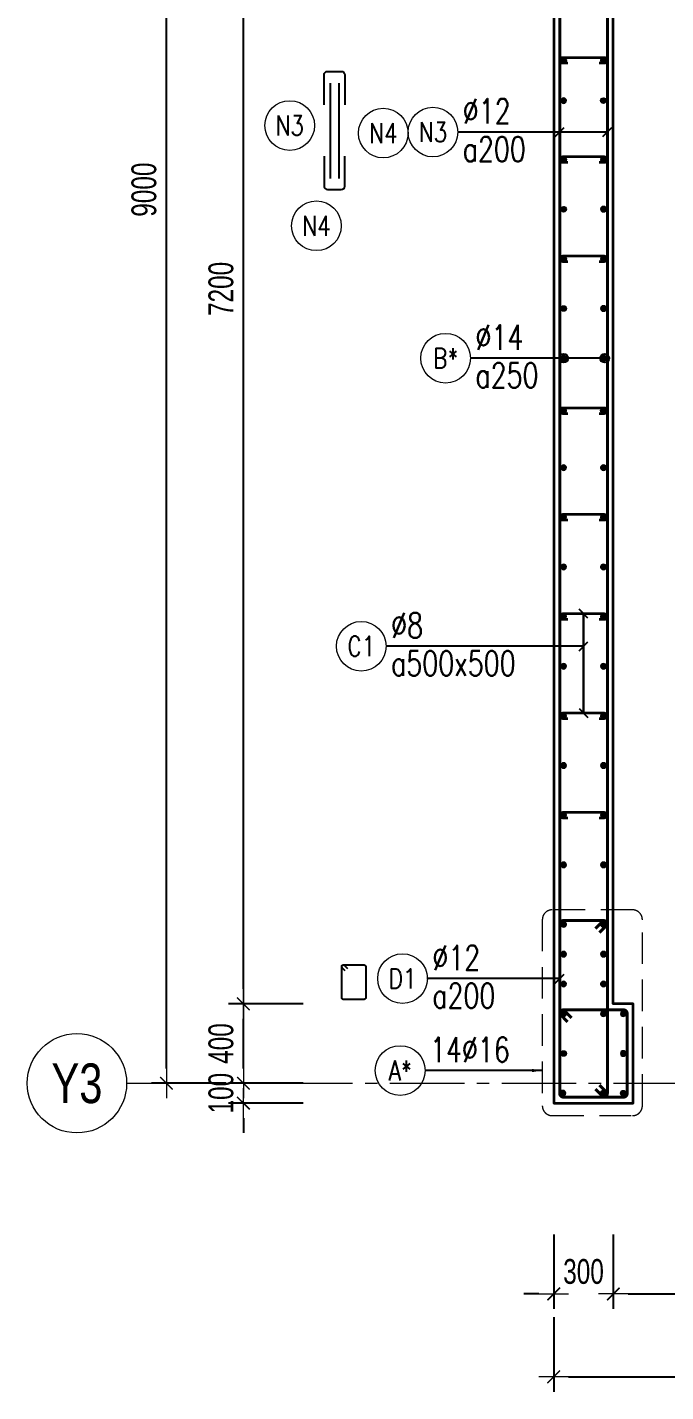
# Model space of a CAD drawing. Header units: millimetres. Extents: x 944027 to 981803, y -83026 to 82675.
# Drawn here: x 944222 to 947435, y -82240 to -75370 of the extents above; entities that cross this region are included whole.
import ezdxf
from ezdxf.enums import TextEntityAlignment as Align

# ---------------------------------------------------------------- set-up
doc = ezdxf.new("R2010")
doc.units = ezdxf.units.MM
doc.header["$MEASUREMENT"] = 0
for name, pattern in [('HIDDEN', [9.525, 6.35, -3.175]), ('HIDDEN2', [4.7625, 3.175, -1.5875]), ('HT_Dim Grid$0$CENTER2', [1.125, 0.75, -0.125, 0.125, -0.125]), ('HT_Grid$0$CENTER2', [1.125, 0.75, -0.125, 0.125, -0.125])]:
    doc.linetypes.add(name, pattern=pattern)
doc.layers.get('0').update_dxf_attribs({"lineweight": 20})
doc.layers.get('Defpoints').update_dxf_attribs({"color": 151, "lineweight": 9})
doc.layers.add('Hidden', color=9, linetype='HIDDEN')
doc.layers.add('Ligature', color=1, linetype='Continuous')
for name, color, linetype, lineweight in [('HT_Dim Grid$0$NDC_S_AXIS', 5, 'HT_Dim Grid$0$CENTER2', 13), ('HT_Dim Grid$0$NDC_S_SYMBOL', 1, 'Continuous', 15), ('HT_Dim Grid$0$NDC_S_TEXT SYMBOL', 7, 'Continuous', 20), ('HT_Grid$0$NDC_S_AXIS', 5, 'HT_Grid$0$CENTER2', 13), ('KC-LEADER', 153, 'Continuous', 18), ('KC-THEP', 6, 'Continuous', 40), ('NDC_S_DIM', 1, 'Continuous', 15), ('NDC_S_HIDDEN', 8, 'HIDDEN2', 13), ('NDC_S_LEADER', 1, 'Continuous', 15), ('NDC_S_REBAR', 4, 'Continuous', 35), ('NDC_S_STIRRUP', 4, 'Continuous', 40), ('NDC_S_VN TEXT', 7, 'Continuous', 20), ('NDC_S_WALL', 6, 'Continuous', 35)]:
    doc.layers.add(name, color=color, linetype=linetype, lineweight=lineweight)
doc.styles.add('HT_Dim Grid$0$NDC_ANNO', font='', dxfattribs={"width": 0.8})
doc.styles.add('NDC_ARIAL', font='arial.ttf', dxfattribs={"width": 0.85})
doc.styles.add('NDC_DIM', font='', dxfattribs={"width": 0.75})
doc.styles.add('NDC_EN TXT', font='romans.shx', dxfattribs={"width": 0.8})
doc.styles.get('HT_Dim Grid$0$NDC_ANNO').set_extended_font_data('Dotum')
doc.styles.get('NDC_DIM').set_extended_font_data('Dotum')
doc.dimstyles.new('NDC_1-50', dxfattribs={"dimscale": 50, "dimtxt": 2.5, "dimasz": 1, "dimexe": 1.5, "dimexo": 0, "dimgap": 0.8, "dimtad": 1, "dimdec": 0, "dimdsep": 46, "dimtxsty": 'NDC_ARIAL', "dimblk": 'DIMMARK', "dimcen": 49999.938995, "dimdle": 1.5, "dimclrd": 1, "dimclre": 1, "dimclrt": 3, "dimadec": 0, "dimazin": 0, "dimtfac": 1, "dimtdec": 0, "dimtix": 1, "dimtmove": 2, "dimatfit": 3, "dimfxl": 1, "dimarcsym": 0})
doc.dimstyles.new('NDC_dim_30', dxfattribs={"dimscale": 30, "dimtxt": 2.5, "dimasz": 1.5, "dimexe": 1.5, "dimexo": 2.5, "dimgap": 1, "dimtad": 1, "dimdec": 0, "dimzin": 0, "dimdsep": 46, "dimtxsty": 'NDC_DIM', "dimblk": 'DIMMARK', "dimcen": 0.09, "dimdle": 1.2, "dimclrd": 1, "dimclre": 1, "dimclrt": 3, "dimadec": 0, "dimazin": 0, "dimtfac": 1, "dimtdec": 0, "dimtix": 1, "dimtofl": 0, "dimtmove": 0, "dimatfit": 3, "dimfxl": 6, "dimfxlon": 1, "dimtolj": 1, "dimtzin": 0, "dimarcsym": 0})
doc.dimstyles.new('NDC_dim_50', dxfattribs={"dimscale": 50, "dimtxt": 2.5, "dimasz": 1.5, "dimexe": 1.5, "dimexo": 2.5, "dimgap": 1, "dimtad": 1, "dimdec": 0, "dimzin": 0, "dimdsep": 46, "dimtxsty": 'NDC_DIM', "dimblk": 'DIMMARK', "dimcen": 0.09, "dimdle": 1.2, "dimclrd": 1, "dimclre": 1, "dimclrt": 3, "dimadec": 0, "dimazin": 0, "dimtfac": 1, "dimtdec": 0, "dimtix": 1, "dimtofl": 0, "dimtmove": 0, "dimatfit": 3, "dimfxl": 6, "dimfxlon": 1, "dimtolj": 1, "dimtzin": 0, "dimarcsym": 0})

# ---------------------------------------------------------------- blocks, each defined once
blk = doc.blocks.new('THEP')
at = {"layer": 'KC-LEADER', "color": 6}
blk.add_circle((0, 0), 14, dxfattribs=at)
at = {"layer": 'KC-THEP'}
for p, q in [((-14, 0), (14, 0)), ((9.9, 9.9), (-9.9, -9.9)), ((-9.9, 9.9), (9.9, -9.9)), ((0, 14), (0, -14))]:
    blk.add_line(p, q, dxfattribs=at)
blk = doc.blocks.new('DIMMARK')
at = {"layer": 'NDC_S_DIM', "color": 1}
blk.add_line((-1.5, 0), (1, 0), dxfattribs=at)
at = {"layer": 'NDC_S_DIM', "color": 2, "const_width": 0.1}
blk.add_lwpolyline([(-0.424, -0.424), (0.424, 0.424)], dxfattribs=at)
blk = doc.blocks.new('*U13')
blk.add_circle((-2.5, 0), 2.5)
at = {"layer": 'NDC_S_VN TEXT', "color": 3, "style": 'NDC_EN TXT', "width": 0.75}
blk.add_attdef('DK1', (0.5, 0.85), '', height=2.5, dxfattribs=at)
at = {"layer": 'NDC_S_VN TEXT', "color": 7, "style": 'NDC_EN TXT', "width": 0.8}
blk.add_attdef('SH2', text='', height=2, dxfattribs=at).set_placement((-2.5, 0), align=Align.MIDDLE)
blk = doc.blocks.new('*U11')
blk.add_circle((-2.5, 0), 2.5)
at = {"layer": 'NDC_S_VN TEXT', "color": 3, "style": 'NDC_EN TXT', "width": 0.75}
for tag, p in [('DK1', (0.5, 0.85)), ('KC1', (0.5, -2.97))]:
    blk.add_attdef(tag, p, '', height=2.5, dxfattribs=at)
at = {"layer": 'NDC_S_VN TEXT', "color": 7, "style": 'NDC_EN TXT', "width": 0.8}
blk.add_attdef('SH2', text='', height=2, dxfattribs=at).set_placement((-2.5, 0), align=Align.MIDDLE)
blk = doc.blocks.new('A$C7BC65A55')
at = {"layer": 'Ligature'}
for p, q in [((-15.2, 372, 0), (-15.2, 38.5, 0)), ((15.2, 372, 0), (15.2, 38.5, 0))]:
    blk.add_line(p, q, dxfattribs=at)
for points in [[(-36.2, 296.5), (-36.2, 400.9, -0.414214), (-24, 413.1), (24, 413.1, -0.414214), (36.2, 400.9), (36.2, 296.5)], [(-36.2, 116.5), (-36.2, 12.2, 0.414214), (-24, 0), (24, 0, 0.414214), (36.2, 12.2), (36.2, 116.5)]]:
    blk.add_lwpolyline(points, format="xyb", dxfattribs=at)
blk = doc.blocks.new('*U12')
blk.add_circle((-2.5, 0), 2.5)
at = {"layer": 'NDC_S_VN TEXT', "color": 3, "style": 'NDC_EN TXT', "width": 0.75}
for tag, p in [('DK1', (0.5, 0.85)), ('KC1', (0.5, -2.97))]:
    blk.add_attdef(tag, p, '', height=2.5, dxfattribs=at)
at = {"layer": 'NDC_S_VN TEXT', "color": 7, "style": 'NDC_EN TXT', "width": 0.8}
blk.add_attdef('SH2', text='', height=2, dxfattribs=at).set_placement((-2.5, 0), align=Align.MIDDLE)
blk = doc.blocks.new('*D709')
at = {"layer": 'Defpoints', "color": 0, "transparency": 16777216}
for p in [(947171.5, -79866.1), (946871.5, -80366.1), (947171.5, -81748.3)]:
    blk.add_point(p, dxfattribs=at)
at = {"layer": 'NDC_S_DIM', "color": 1, "lineweight": -2, "transparency": 16777216}
for p, q in [((946871.5, -81448.3), (946871.5, -81823.3)), ((947171.5, -81448.3), (947171.5, -81823.3)), ((946796.5, -81748.3), (946721.5, -81748.3)), ((947246.5, -81748.3), (947321.5, -81748.3))]:
    blk.add_line(p, q, dxfattribs=at)
at = {"layer": 'NDC_S_DIM', "color": 1, "lineweight": -2, "transparency": 16777216, "xscale": 75, "yscale": 75, "zscale": 75}
blk.add_blockref('DIMMARK', (946871.5, -81748.3), dxfattribs=at)
at = {"layer": 'NDC_S_DIM', "color": 1, "lineweight": -2, "transparency": 16777216, "xscale": 75, "yscale": 75, "zscale": 75, "rotation": 180}
blk.add_blockref('DIMMARK', (947171.5, -81748.3), dxfattribs=at)
at = {"layer": 'NDC_S_DIM', "color": 3, "transparency": 16777216, "insert": (947021.5, -81635.7), "char_height": 125, "attachment_point": 5, "style": 'NDC_DIM'}
blk.add_mtext('\\A1;300', dxfattribs=at)
blk = doc.blocks.new('*D710')
at = {"layer": 'Defpoints', "color": 0, "ltscale": 200, "transparency": 16777216}
for p in [(947171.5, -79866.1), (948621.5, -79866.1), (948621.5, -81748.3)]:
    blk.add_point(p, dxfattribs=at)
at = {"layer": 'NDC_S_DIM', "color": 1, "lineweight": -2, "ltscale": 200, "transparency": 16777216}
for p, q in [((947171.5, -81448.3), (947171.5, -81823.3)), ((948621.5, -81448.3), (948621.5, -81823.3)), ((947246.5, -81748.3), (948546.5, -81748.3))]:
    blk.add_line(p, q, dxfattribs=at)
at = {"layer": 'NDC_S_DIM', "color": 1, "lineweight": -2, "ltscale": 200, "transparency": 16777216, "xscale": 75, "yscale": 75, "zscale": 75, "rotation": 180}
blk.add_blockref('DIMMARK', (947171.5, -81748.3), dxfattribs=at)
at = {"layer": 'NDC_S_DIM', "color": 1, "lineweight": -2, "ltscale": 200, "transparency": 16777216, "xscale": 75, "yscale": 75, "zscale": 75}
blk.add_blockref('DIMMARK', (948621.5, -81748.3), dxfattribs=at)
at = {"layer": 'NDC_S_DIM', "color": 3, "ltscale": 200, "transparency": 16777216, "insert": (947896.5, -81635.7), "char_height": 125, "attachment_point": 5, "style": 'NDC_DIM'}
blk.add_mtext('\\A1;1450', dxfattribs=at)
blk = doc.blocks.new('*D715')
at = {"layer": 'Defpoints', "color": 0, "ltscale": 200, "transparency": 16777216}
for p in [(946871.5, -80625.5), (949871.5, -80907.9), (949871.5, -82165.5)]:
    blk.add_point(p, dxfattribs=at)
at = {"layer": 'NDC_S_DIM', "color": 1, "lineweight": -2, "ltscale": 200, "transparency": 16777216}
for p, q in [((946871.5, -81865.5), (946871.5, -82240.5)), ((949871.5, -81865.5), (949871.5, -82240.5)), ((946946.5, -82165.5), (949796.5, -82165.5))]:
    blk.add_line(p, q, dxfattribs=at)
at = {"layer": 'NDC_S_DIM', "color": 1, "lineweight": -2, "ltscale": 200, "transparency": 16777216, "xscale": 75, "yscale": 75, "zscale": 75, "rotation": 180}
blk.add_blockref('DIMMARK', (946871.5, -82165.5), dxfattribs=at)
at = {"layer": 'NDC_S_DIM', "color": 1, "lineweight": -2, "ltscale": 200, "transparency": 16777216, "xscale": 75, "yscale": 75, "zscale": 75}
blk.add_blockref('DIMMARK', (949871.5, -82165.5), dxfattribs=at)
at = {"layer": 'NDC_S_DIM', "color": 3, "ltscale": 200, "transparency": 16777216, "insert": (948371.5, -82052.9), "char_height": 125, "attachment_point": 5, "style": 'NDC_DIM'}
blk.add_mtext('\\A1;3000', dxfattribs=at)
blk = doc.blocks.new('*D728')
at = {"layer": 'Defpoints', "color": 0, "ltscale": 200, "transparency": 16777216}
for p in [(945309.7, -80287.2), (948179.2, -80287.2), (948179.2, -80687.2)]:
    blk.add_point(p, dxfattribs=at)
at = {"layer": 'NDC_S_DIM', "color": 1, "lineweight": -2, "ltscale": 200, "transparency": 16777216}
for p, q in [((945609.7, -80287.2), (945234.7, -80287.2)), ((945309.7, -80612.2), (945309.7, -80362.2)), ((945609.7, -80687.2), (945234.7, -80687.2))]:
    blk.add_line(p, q, dxfattribs=at)
at = {"layer": 'NDC_S_DIM', "color": 1, "lineweight": -2, "ltscale": 200, "transparency": 16777216, "xscale": 75, "yscale": 75, "zscale": 75}
for p, rotation in [((945309.7, -80287.2), 90), ((945309.7, -80687.2), 270)]:
    blk.add_blockref('DIMMARK', p, dxfattribs=dict(at, rotation=rotation))
at = {"layer": 'NDC_S_DIM', "color": 3, "ltscale": 200, "transparency": 16777216, "insert": (945197.1, -80487.2), "char_height": 125, "attachment_point": 5, "rotation": 90, "style": 'NDC_DIM'}
blk.add_mtext('\\A1;400', dxfattribs=at)
blk = doc.blocks.new('*D729')
at = {"layer": 'Defpoints', "color": 0, "ltscale": 200, "transparency": 16777216}
for p in [(945309.7, -73087.2), (946871.5, -73087.2), (946871.5, -80287.2)]:
    blk.add_point(p, dxfattribs=at)
at = {"layer": 'NDC_S_DIM', "color": 1, "lineweight": -2, "ltscale": 200, "transparency": 16777216}
for p, q in [((945609.7, -73087.2), (945234.7, -73087.2)), ((945309.7, -80212.2), (945309.7, -73162.2)), ((945609.7, -80287.2), (945234.7, -80287.2))]:
    blk.add_line(p, q, dxfattribs=at)
at = {"layer": 'NDC_S_DIM', "color": 1, "lineweight": -2, "ltscale": 200, "transparency": 16777216, "xscale": 75, "yscale": 75, "zscale": 75}
for p, rotation in [((945309.7, -73087.2), 90), ((945309.7, -80287.2), 270)]:
    blk.add_blockref('DIMMARK', p, dxfattribs=dict(at, rotation=rotation))
at = {"layer": 'NDC_S_DIM', "color": 3, "ltscale": 200, "transparency": 16777216, "insert": (945197.1, -76687.2), "char_height": 125, "attachment_point": 5, "rotation": 90, "style": 'NDC_DIM'}
blk.add_mtext('\\A1;7200', dxfattribs=at)
blk = doc.blocks.new('*D730')
at = {"layer": 'Defpoints', "color": 0, "ltscale": 200, "transparency": 16777216}
for p in [(944922.1, -71687.2), (946871.5, -71687.2), (946871.5, -80687.2)]:
    blk.add_point(p, dxfattribs=at)
at = {"layer": 'NDC_S_DIM', "color": 1, "lineweight": -2, "ltscale": 200, "transparency": 16777216}
for p, q in [((945222.1, -71687.2), (944847.1, -71687.2)), ((944922.1, -80612.2), (944922.1, -71762.2)), ((945222.1, -80687.2), (944847.1, -80687.2))]:
    blk.add_line(p, q, dxfattribs=at)
at = {"layer": 'NDC_S_DIM', "color": 1, "lineweight": -2, "ltscale": 200, "transparency": 16777216, "xscale": 75, "yscale": 75, "zscale": 75}
for p, rotation in [((944922.1, -71687.2), 90), ((944922.1, -80687.2), 270)]:
    blk.add_blockref('DIMMARK', p, dxfattribs=dict(at, rotation=rotation))
at = {"layer": 'NDC_S_DIM', "color": 3, "ltscale": 200, "transparency": 16777216, "insert": (944809.5, -76187.2), "char_height": 125, "attachment_point": 5, "rotation": 90, "style": 'NDC_DIM'}
blk.add_mtext('\\A1;9000', dxfattribs=at)
blk = doc.blocks.new('*U22')
at = {"layer": 'HT_Dim Grid$0$NDC_S_SYMBOL'}
blk.add_line((5, 0), (9, 0), dxfattribs=at)
blk.add_circle((0, 0), 5, dxfattribs=at)
at = {"layer": 'HT_Dim Grid$0$NDC_S_TEXT SYMBOL', "color": 7, "style": 'HT_Dim Grid$0$NDC_ANNO', "width": 0.8}
blk.add_attdef('GRID', text='', height=4, rotation=270, dxfattribs=at).set_placement((0, 0), align=Align.MIDDLE)
blk = doc.blocks.new('*D740')
at = {"layer": 'Defpoints', "color": 0, "ltscale": 200, "transparency": 16777216}
for p in [(948179.2, -80687.2), (945309.7, -80787.2), (946871.5, -80787.2)]:
    blk.add_point(p, dxfattribs=at)
at = {"layer": 'NDC_S_DIM', "color": 1, "lineweight": -2, "ltscale": 200, "transparency": 16777216}
for p, q in [((945309.7, -80612.2), (945309.7, -80537.2)), ((945609.7, -80687.2), (945234.7, -80687.2)), ((945609.7, -80787.2), (945234.7, -80787.2)), ((945309.7, -80862.2), (945309.7, -80937.2))]:
    blk.add_line(p, q, dxfattribs=at)
at = {"layer": 'NDC_S_DIM', "color": 1, "lineweight": -2, "ltscale": 200, "transparency": 16777216, "xscale": 75, "yscale": 75, "zscale": 75}
for p, rotation in [((945309.7, -80687.2), 270), ((945309.7, -80787.2), 90)]:
    blk.add_blockref('DIMMARK', p, dxfattribs=dict(at, rotation=rotation))
at = {"layer": 'NDC_S_DIM', "color": 3, "ltscale": 200, "transparency": 16777216, "insert": (945197.1, -80737.2), "char_height": 125, "attachment_point": 5, "rotation": 90, "style": 'NDC_DIM'}
blk.add_mtext('\\A1;100', dxfattribs=at)

msp = doc.modelspace()

# ---------------------------------------------------------------- linework, layer by layer
for centre in [(945542.8, -75864.3), (946013.7, -75902.5), (945677.2, -76369.3)]:
    msp.add_circle(centre, 125)
at = {"layer": 'HT_Grid$0$NDC_S_AXIS', "ltscale": 500}
msp.add_line((944922.1, -80687.2), (960215.5, -80687.2), dxfattribs=at)
at = {"layer": 'Ligature'}
msp.add_lwpolyline([(945822.6, -80121.2), (945806.7, -80105.2, -0.668179), (945812.4, -80091.3), (945917.1, -80091.3, -0.414214), (945925.2, -80099.4), (945925.2, -80256.5, -0.414214), (945917.1, -80264.7), (945812.4, -80264.7, -0.414214), (945804.3, -80256.5), (945804.3, -80099.4, -0.668179), (945818.2, -80093.7), (945834.2, -80109.6)], format="xyb", dxfattribs=at)
at = {"layer": 'NDC_S_HIDDEN', "ltscale": 50}
msp.add_lwpolyline([(946864.1, -80850.3), (947267.7, -80850.3, 0.414214), (947317.7, -80800.3), (947317.7, -79863.8, 0.414214), (947267.7, -79813.8), (946864.1, -79813.8, 0.414214), (946814.1, -79863.8), (946814.1, -80800.3, 0.414214)], format="xyb", close=True, dxfattribs=at)
at = {"layer": 'NDC_S_REBAR'}
for points in [[(946943, -75551), (946918, -75551, -1), (946918, -75521), (947125.1, -75521, -1), (947125.1, -75551), (947100.1, -75551)], [(946943, -76051), (946918, -76051, -1), (946918, -76021), (947125.1, -76021, -1), (947125.1, -76051), (947100.1, -76051)], [(946943, -76551), (946918, -76551, -1), (946918, -76521), (947125.1, -76521, -1), (947125.1, -76551), (947100.1, -76551)], [(946943, -77315.4), (946918, -77315.4, -1), (946918, -77285.4), (947125.1, -77285.4, -1), (947125.1, -77315.4), (947100.1, -77315.4)], [(946943, -77852.2), (946918, -77852.2, -1), (946918, -77822.2), (947125, -77822.2, -1), (947125, -77852.2), (947100, -77852.2)], [(946943, -78352.2), (946918, -78352.2, -1), (946918, -78322.2), (947125, -78322.2, -1), (947125, -78352.2), (947100, -78352.2)], [(946943, -78852.2), (946918, -78852.2, -1), (946918, -78822.2), (947125, -78822.2, -1), (947125, -78852.2), (947100, -78852.2)], [(946943, -79352.2), (946918, -79352.2, -1), (946918, -79322.2), (947125, -79322.2, -1), (947125, -79352.2), (947100, -79352.2)]]:
    msp.add_lwpolyline(points, format="xyb", dxfattribs=at)
at = {"layer": 'NDC_S_STIRRUP'}
for points in [[(947101.5, -80697.2), (947141.5, -80737.2, -0.414214), (947121.5, -80757.2), (946921.5, -80757.2, -0.414214), (946901.5, -80737.2), (946901.5, -73137.2, -0.414214), (946921.5, -73117.2), (947121.5, -73117.2, -0.414214), (947141.5, -73137.2), (947141.5, -80737.2, -0.414214), (947121.5, -80757.2), (947081.5, -80717.2)], [(947101.6, -79927.2), (947141.6, -79887.2, 0.414214), (947121.6, -79867.2), (946921.6, -79867.2, 0.414214), (946901.6, -79887.2), (946901.5, -80737.2, 0.414214), (946921.5, -80757.2), (947121.5, -80757.2, 0.414214), (947141.5, -80737.2), (947141.6, -79887.2, 0.414214), (947121.6, -79867.2), (947081.6, -79907.2)], [(946961.5, -80357.2), (946921.5, -80317.2, 0.414214), (946901.5, -80337.2), (946901.5, -80737.2, 0.414214), (946921.5, -80757.2), (947221.5, -80757.2, 0.414214), (947241.5, -80737.2), (947241.5, -80337.2, 0.414214), (947221.5, -80317.2), (946921.5, -80317.2, 0.414214), (946901.5, -80337.2), (946941.5, -80377.2)]]:
    msp.add_lwpolyline(points, format="xyb", dxfattribs=at)
at = {"layer": 'NDC_S_WALL', "ltscale": 10}
msp.add_lwpolyline([(946871.5, -73087.2), (946871.5, -80787.2), (947271.5, -80787.2), (947271.5, -80287.2), (947171.5, -80287.2), (947171.5, -73387.2), (947271.5, -73387.2), (947271.5, -73087.2)], close=True, dxfattribs=at)

# ---------------------------------------------------------------- block references
at = {"layer": 'Hidden', "xscale": 1.44, "yscale": 1.44, "zscale": 1.44}
msp.add_blockref('A$C7BC65A55', (945767.8, -76186.6, 0), dxfattribs=at)
at = {"layer": 'HT_Dim Grid$0$NDC_S_AXIS'}
ref = msp.add_blockref('*U22', (944472.1, -80687.2), dxfattribs=dict(at, xscale=50, yscale=50, zscale=150))
ref.add_attrib('GRID', 'Y3', dxfattribs={"layer": 'HT_Dim Grid$0$NDC_S_TEXT SYMBOL', "color": 7, "height": 200, "style": 'HT_Dim Grid$0$NDC_ANNO', "width": 0.8}).set_placement((944472.1, -80687.2), align=Align.MIDDLE)
at = {"layer": 'KC-THEP'}
for p, rotation in [((946921.5, -75536), 189.6685644363809), ((947121.5, -75738.8), 189.6685644363809), ((946921.5, -76036), 189.6685644363809), ((946921.5, -76286), 189.6685644363809), ((946921.5, -76536), 189.6685644363809), ((946921.5, -76786), 189.6685644363809), ((946921.5, -77036), 189.6685644363809), ((947121.5, -77300.1), 189.6685644363809), ((946921.5, -80537.2), 9.668564436380946), ((946921.5, -80537.2), 9.668564436380946), ((947121.5, -80737.2), 189.6685644363809), ((947121.5, -80737.2), 189.6685644363809), ((947221.4, -80737.2), 189.6685644363809), ((947221.4, -80737.2), 189.6685644363809)]:
    msp.add_blockref('THEP', p, dxfattribs=dict(at, rotation=rotation))
at = {"layer": 'KC-THEP', "xscale": -1, "rotation": 350.3314355636191}
for p in [(947121.5, -75535.7), (946921.5, -75739.1), (947121.5, -76035.7), (947121.5, -76285.7), (947121.5, -76535.7), (947121.5, -76785.7), (947121.5, -77035.7), (946921.5, -77300.4), (946921.5, -77587.2), (947121.5, -77587.2), (946921.5, -77837.2), (947121.5, -77837.2), (946921.5, -78087.2), (947121.5, -78087.2), (946921.5, -78337.2), (947121.5, -78337.2), (946921.5, -78587.2), (947121.5, -78587.2), (946921.5, -78837.2), (947121.5, -78837.2), (946921.5, -79087.2), (947121.5, -79087.2), (946921.5, -79337.2), (947121.5, -79337.2), (946921.5, -79587.2), (947121.5, -79587.2), (946921.5, -79887.2), (947121.5, -79887.2), (946921.5, -80037.2), (947121.5, -80037.2), (946921.5, -80187.2), (947121.5, -80187.2), (946921.5, -80337.2), (946921.5, -80337.2), (947121.5, -80337.2), (947121.5, -80337.2), (947221.4, -80337.2), (947221.4, -80337.2), (947221.4, -80537.2), (947221.4, -80537.2), (946918, -80737.2), (946918, -80737.2)]:
    msp.add_blockref('THEP', p, dxfattribs=at)
at = {"layer": 'NDC_S_VN TEXT', "xscale": 50, "yscale": 50, "zscale": 50}
for name, p, values in [('*U11', (946388.7, -75897.3), {'SH2': 'N3', 'DK1': '%%C12', 'KC1': 'a200'}), ('*U11', (946452.6, -77036), {'SH2': 'B*', 'DK1': '%%C14', 'KC1': 'a250'}), ('*U12', (946028.2, -78486.6), {'SH2': 'C1', 'DK1': '%%c8', 'KC1': 'a500x500'}), ('*U11', (946235.5, -80160.2), {'SH2': 'D1', 'DK1': '%%C12', 'KC1': 'a200'}), ('*U13', (946223.7, -80623.1), {'SH2': 'A*', 'DK1': '14%%C16'})]:
    msp.add_blockref(name, p, dxfattribs=at).add_auto_attribs(values)

# ---------------------------------------------------------------- texts
at = {"layer": 'NDC_S_VN TEXT', "color": 7, "style": 'NDC_EN TXT', "width": 0.8}
for tag, p in [('N3', (945542.8, -75864.3)), ('N4', (946013.7, -75902.5)), ('N4', (945677.2, -76369.3))]:
    msp.add_attdef(tag, text='3', height=100, dxfattribs=at).set_placement(p, align=Align.MIDDLE)

# ---------------------------------------------------------------- dimensions: what is measured, and where the dimension line sits
at = {"layer": 'NDC_S_DIM', "ltscale": 200}
for base, p1, p2, picture, middle in [((944922.1, -71687.2), (946871.5, -80687.2), (946871.5, -71687.2), '*D730', (944809.5, -76187.2)), ((945309.7, -80287.2), (948179.2, -80687.2), (948179.2, -80287.2), '*D728', (945197.1, -80487.2))]:
    dim = msp.add_linear_dim(base=base, p1=p1, p2=p2, angle=90, dimstyle='NDC_dim_50', dxfattribs=at)
    dim.commit()
    dim.dimension.update_dxf_attribs({"geometry": picture, "text_midpoint": middle})
for base, p1, p2, picture, middle in [((945309.7, -73087.2), (946871.5, -80287.2), (946871.5, -73087.2), '*D729', (945197.1, -76687.2)), ((945309.7, -80787.2), (948179.2, -80687.2), (946871.5, -80787.2), '*D740', (945197.1, -80737.2))]:
    dim = msp.add_linear_dim(base=base, p1=p1, p2=p2, angle=90, dimstyle='NDC_dim_50', override={"dimtmove": 1}, dxfattribs=at)
    dim.commit()
    dim.dimension.update_dxf_attribs({"geometry": picture, "text_midpoint": middle})
at = {"layer": 'NDC_S_DIM'}
dim = msp.add_linear_dim(base=(947171.5, -81748.3), p1=(946871.5, -80366.1), p2=(947171.5, -79866.1), dimstyle='NDC_dim_50', dxfattribs=at)
dim.commit()
dim.dimension.update_dxf_attribs({"geometry": '*D709', "text_midpoint": (947021.5, -81635.7)})
at = {"layer": 'NDC_S_DIM', "ltscale": 200}
for base, p1, p2, picture, middle in [((948621.5, -81748.3), (947171.5, -79866.1), (948621.5, -79866.1), '*D710', (947896.5, -81635.7)), ((949871.5, -82165.5), (946871.5, -80625.5), (949871.5, -80907.9), '*D715', (948371.5, -82052.9))]:
    dim = msp.add_linear_dim(base=base, p1=p1, p2=p2, dimstyle='NDC_dim_50', override={"dimtmove": 1}, dxfattribs=at)
    dim.commit()
    dim.dimension.update_dxf_attribs({"geometry": picture, "text_midpoint": middle})

# ---------------------------------------------------------------- leaders
at = {"layer": 'NDC_S_LEADER'}
for points, override in [([(947141.5, -75897.5), (946388.7, -75897.5)], {"dimtad": 0, "dimldrblk": 'Oblique'}), ([(946901.5, -75897.5), (946388.7, -75897.5)], {"dimtad": 0, "dimldrblk": 'Oblique'}), ([(947128.5, -77036), (946452.6, -77036)], {"dimtad": 0, "dimldrblk": 'Origin'}), ([(946921.5, -77036), (946452.6, -77036)], {"dimtad": 0, "dimldrblk": 'Origin'}), ([(947021.5, -78322.2), (947021.5, -78822.2)], {"dimtad": 0, "dimldrblk": 'Oblique'}), ([(947021.5, -78822.2), (947021.5, -78322.2)], {"dimtad": 0, "dimldrblk": 'Oblique'}), ([(947021.5, -78486.6), (946028.2, -78486.6)], {"dimtad": 0, "dimldrblk": 'Oblique'}), ([(946901.5, -80160.2), (946233.5, -80160.2)], {"dimtad": 0, "dimldrblk": 'Oblique'})]:
    msp.add_leader(points, dimstyle='NDC_dim_30', override=override, dxfattribs=at)
msp.add_leader([(946811.9, -80623.1), (946223.7, -80623.1)], dimstyle='NDC_1-50', dxfattribs=at)

doc.saveas('drawing.dxf')
